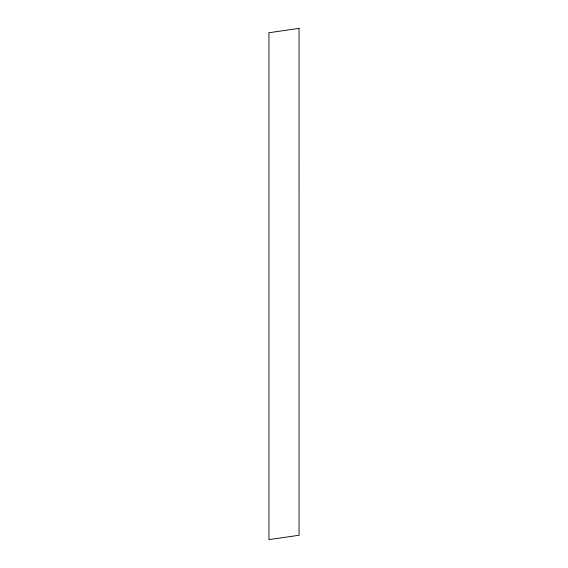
<?xml version="1.0" encoding="UTF-8"?>
<svg xmlns="http://www.w3.org/2000/svg" width="568" height="568" viewBox="0 0 568 568"><rect width="100%" height="100%" fill="white"/><g stroke="black" fill="none" stroke-linecap="round" stroke-linejoin="round"><path stroke-width="0.85" d="M299.045 28.4L268.941 32.731L268.941 539.6L299.059 535.269L299.045 28.4"/></g></svg>
